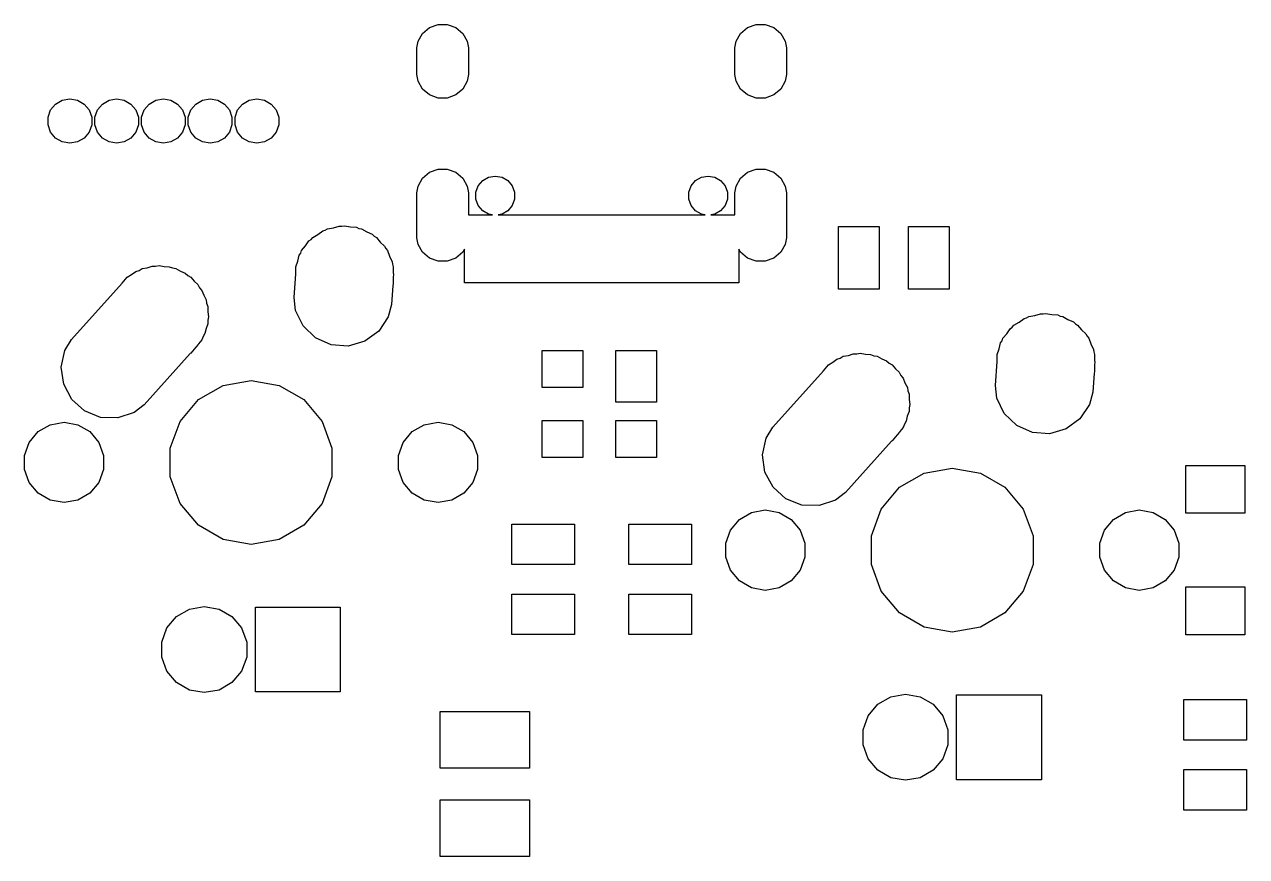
# Model space of a CAD drawing. Extents: x 31 to 333, y -143 to -29.
# Drawn here: x 128.78 to 161.98, y -51.18 to -28.59 of the extents above; entities that cross this region are included whole.
import ezdxf

# ---------------------------------------------------------------- set-up
doc = ezdxf.new("R2010")
doc.units = 0
doc.header["$MEASUREMENT"] = 0
doc.layers.add('BLACK', color=7, linetype='CONTINUOUS')

msp = doc.modelspace()

# ---------------------------------------------------------------- linework, layer by layer
at = {"layer": 'BLACK', "linetype": 'CONTINUOUS'}
for p, q in [((139.475, -29.0444), (139.598, -28.8306)), ((139.598, -28.8306), (139.787, -28.6719)), ((139.787, -28.6719), (140.019, -28.5875)), ((140.019, -28.5875), (140.266, -28.5875)), ((140.266, -28.5875), (140.498, -28.6719)), ((140.498, -28.6719), (140.687, -28.8306)), ((140.687, -28.8306), (140.81, -29.0444)), ((148.115, -29.0444), (148.238, -28.8306)), ((148.238, -28.8306), (148.427, -28.6719)), ((148.427, -28.6719), (148.659, -28.5875)), ((148.659, -28.5875), (148.906, -28.5875)), ((148.906, -28.5875), (149.138, -28.6719)), ((149.138, -28.6719), (149.327, -28.8306)), ((149.327, -28.8306), (149.45, -29.0444)), ((139.442, -29.2263), (139.475, -29.0444)), ((140.81, -29.0444), (140.843, -29.2263)), ((148.082, -29.2263), (148.115, -29.0444)), ((149.45, -29.0444), (149.482, -29.2263)), ((139.442, -29.9487), (139.442, -29.2263)), ((140.843, -29.2263), (140.843, -29.9487)), ((148.082, -29.9487), (148.082, -29.2263)), ((149.482, -29.2263), (149.482, -29.9487)), ((139.475, -30.1306), (139.442, -29.9487)), ((139.598, -30.3444), (139.475, -30.1306)), ((140.81, -30.1306), (140.687, -30.3444)), ((140.843, -29.9487), (140.81, -30.1306)), ((148.115, -30.1306), (148.082, -29.9487)), ((148.238, -30.3444), (148.115, -30.1306)), ((149.45, -30.1306), (149.327, -30.3444)), ((149.482, -29.9487), (149.45, -30.1306)), ((139.787, -30.5031), (139.598, -30.3444)), ((140.019, -30.5875), (139.787, -30.5031)), ((140.498, -30.5031), (140.266, -30.5875)), ((140.687, -30.3444), (140.498, -30.5031)), ((148.427, -30.5031), (148.238, -30.3444)), ((148.659, -30.5875), (148.427, -30.5031)), ((149.138, -30.5031), (148.906, -30.5875)), ((149.327, -30.3444), (149.138, -30.5031)), ((129.494, -30.9088), (129.629, -30.7484)), ((129.629, -30.7484), (129.81, -30.6437)), ((129.81, -30.6437), (130.016, -30.6074)), ((130.016, -30.6074), (130.222, -30.6437)), ((130.222, -30.6437), (130.404, -30.7484)), ((130.404, -30.7484), (130.538, -30.9088)), ((130.764, -30.9088), (130.899, -30.7484)), ((130.899, -30.7484), (131.08, -30.6437)), ((131.08, -30.6437), (131.286, -30.6074)), ((131.286, -30.6074), (131.492, -30.6437)), ((131.492, -30.6437), (131.674, -30.7484)), ((131.674, -30.7484), (131.808, -30.9088)), ((132.034, -30.9088), (132.169, -30.7484)), ((132.169, -30.7484), (132.35, -30.6437)), ((132.35, -30.6437), (132.556, -30.6074)), ((132.556, -30.6074), (132.762, -30.6437)), ((132.762, -30.6437), (132.944, -30.7484)), ((132.944, -30.7484), (133.078, -30.9088)), ((133.304, -30.9088), (133.439, -30.7484)), ((133.439, -30.7484), (133.62, -30.6437)), ((133.62, -30.6437), (133.826, -30.6074)), ((133.826, -30.6074), (134.032, -30.6437)), ((134.032, -30.6437), (134.214, -30.7484)), ((134.214, -30.7484), (134.348, -30.9088)), ((134.574, -30.9088), (134.709, -30.7484)), ((134.709, -30.7484), (134.89, -30.6437)), ((134.89, -30.6437), (135.096, -30.6074)), ((135.096, -30.6074), (135.302, -30.6437)), ((135.302, -30.6437), (135.484, -30.7484)), ((135.484, -30.7484), (135.618, -30.9088)), ((140.266, -30.5875), (140.019, -30.5875)), ((148.906, -30.5875), (148.659, -30.5875)), ((129.423, -31.1056), (129.494, -30.9088)), ((129.423, -31.3149), (129.423, -31.1056)), ((130.538, -30.9088), (130.61, -31.1056)), ((130.61, -31.1056), (130.61, -31.3149)), ((130.693, -31.1056), (130.764, -30.9088)), ((130.693, -31.3149), (130.693, -31.1056)), ((131.808, -30.9088), (131.88, -31.1056)), ((131.88, -31.1056), (131.88, -31.3149)), ((131.963, -31.1056), (132.034, -30.9088)), ((131.963, -31.3149), (131.963, -31.1056)), ((133.078, -30.9088), (133.15, -31.1056)), ((133.15, -31.1056), (133.15, -31.3149)), ((133.233, -31.1056), (133.304, -30.9088)), ((133.233, -31.3149), (133.233, -31.1056)), ((134.348, -30.9088), (134.42, -31.1056)), ((134.42, -31.1056), (134.42, -31.3149)), ((134.503, -31.1056), (134.574, -30.9088)), ((134.503, -31.3149), (134.503, -31.1056)), ((135.618, -30.9088), (135.69, -31.1056)), ((135.69, -31.1056), (135.69, -31.3149)), ((129.494, -31.5117), (129.423, -31.3149)), ((129.629, -31.6721), (129.494, -31.5117)), ((130.538, -31.5117), (130.404, -31.6721)), ((130.61, -31.3149), (130.538, -31.5117)), ((130.764, -31.5117), (130.693, -31.3149)), ((130.899, -31.6721), (130.764, -31.5117)), ((131.808, -31.5117), (131.674, -31.6721)), ((131.88, -31.3149), (131.808, -31.5117)), ((132.034, -31.5117), (131.963, -31.3149)), ((132.169, -31.6721), (132.034, -31.5117)), ((133.078, -31.5117), (132.944, -31.6721)), ((133.15, -31.3149), (133.078, -31.5117)), ((133.304, -31.5117), (133.233, -31.3149)), ((133.439, -31.6721), (133.304, -31.5117)), ((134.348, -31.5117), (134.214, -31.6721)), ((134.42, -31.3149), (134.348, -31.5117)), ((134.574, -31.5117), (134.503, -31.3149)), ((134.709, -31.6721), (134.574, -31.5117)), ((135.618, -31.5117), (135.484, -31.6721)), ((135.69, -31.3149), (135.618, -31.5117)), ((129.81, -31.7768), (129.629, -31.6721)), ((130.016, -31.8131), (129.81, -31.7768)), ((130.222, -31.7768), (130.016, -31.8131)), ((130.404, -31.6721), (130.222, -31.7768)), ((131.08, -31.7768), (130.899, -31.6721)), ((131.286, -31.8131), (131.08, -31.7768)), ((131.492, -31.7768), (131.286, -31.8131)), ((131.674, -31.6721), (131.492, -31.7768)), ((132.35, -31.7768), (132.169, -31.6721)), ((132.556, -31.8131), (132.35, -31.7768)), ((132.762, -31.7768), (132.556, -31.8131)), ((132.944, -31.6721), (132.762, -31.7768)), ((133.62, -31.7768), (133.439, -31.6721)), ((133.826, -31.8131), (133.62, -31.7768)), ((134.032, -31.7768), (133.826, -31.8131)), ((134.214, -31.6721), (134.032, -31.7768)), ((134.89, -31.7768), (134.709, -31.6721)), ((135.096, -31.8131), (134.89, -31.7768)), ((135.302, -31.7768), (135.096, -31.8131)), ((135.484, -31.6721), (135.302, -31.7768)), ((139.787, -32.6019), (140.019, -32.5175)), ((140.019, -32.5175), (140.266, -32.5175)), ((140.266, -32.5175), (140.498, -32.6019)), ((148.427, -32.6019), (148.659, -32.5175)), ((148.659, -32.5175), (148.906, -32.5175)), ((148.906, -32.5175), (149.138, -32.6019)), ((139.475, -32.9744), (139.598, -32.7606)), ((139.598, -32.7606), (139.787, -32.6019)), ((140.498, -32.6019), (140.687, -32.7606)), ((140.687, -32.7606), (140.81, -32.9744)), ((141.111, -32.971), (141.23, -32.8291)), ((141.23, -32.8291), (141.39, -32.7366)), ((141.39, -32.7366), (141.572, -32.7044)), ((141.572, -32.7044), (141.755, -32.7366)), ((141.755, -32.7366), (141.915, -32.8291)), ((141.915, -32.8291), (142.034, -32.971)), ((146.891, -32.971), (147.01, -32.8291)), ((147.01, -32.8291), (147.17, -32.7366)), ((147.17, -32.7366), (147.352, -32.7044)), ((147.352, -32.7044), (147.535, -32.7366)), ((147.535, -32.7366), (147.695, -32.8291)), ((147.695, -32.8291), (147.814, -32.971)), ((148.115, -32.9744), (148.238, -32.7606)), ((148.238, -32.7606), (148.427, -32.6019)), ((149.138, -32.6019), (149.327, -32.7606)), ((149.327, -32.7606), (149.45, -32.9744)), ((139.442, -33.1563), (139.475, -32.9744)), ((139.443, -34.3787), (139.442, -33.1563)), ((140.81, -32.9744), (140.843, -33.1563)), ((140.843, -33.1563), (140.843, -33.7575)), ((141.047, -33.1449), (141.111, -32.971)), ((141.047, -33.3301), (141.047, -33.1449)), ((142.034, -32.971), (142.097, -33.1449)), ((142.097, -33.1449), (142.097, -33.3301)), ((146.827, -33.1449), (146.891, -32.971)), ((146.827, -33.3301), (146.827, -33.1449)), ((147.814, -32.971), (147.877, -33.1449)), ((147.877, -33.1449), (147.877, -33.3301)), ((148.082, -33.1563), (148.115, -32.9744)), ((148.082, -33.7575), (148.082, -33.1563)), ((149.45, -32.9744), (149.482, -33.1563)), ((149.482, -33.1563), (149.482, -34.3787)), ((141.111, -33.504), (141.047, -33.3301)), ((141.23, -33.6459), (141.111, -33.504)), ((142.034, -33.504), (141.915, -33.6459)), ((142.097, -33.3301), (142.034, -33.504)), ((146.891, -33.504), (146.827, -33.3301)), ((147.01, -33.6459), (146.891, -33.504)), ((147.814, -33.504), (147.695, -33.6459)), ((147.877, -33.3301), (147.814, -33.504)), ((140.843, -33.7575), (141.498, -33.7575)), ((141.39, -33.7384), (141.23, -33.6459)), ((141.498, -33.7575), (141.39, -33.7384)), ((141.755, -33.7384), (141.647, -33.7575)), ((141.647, -33.7575), (143.062, -33.7575)), ((141.915, -33.6459), (141.755, -33.7384)), ((143.062, -33.7575), (143.862, -33.7575)), ((143.062, -33.7575), (143.062, -33.7575)), ((143.862, -33.7575), (143.862, -33.7575)), ((143.862, -33.7575), (144.562, -33.7575)), ((144.562, -33.7575), (144.562, -33.7575)), ((144.562, -33.7575), (145.362, -33.7575)), ((145.362, -33.7575), (145.362, -33.7575)), ((145.362, -33.7575), (146.062, -33.7575)), ((146.062, -33.7575), (146.062, -33.7575)), ((146.062, -33.7575), (147.278, -33.7575)), ((147.17, -33.7384), (147.01, -33.6459)), ((147.278, -33.7575), (147.17, -33.7384)), ((147.535, -33.7384), (147.427, -33.7575)), ((147.427, -33.7575), (148.082, -33.7575)), ((147.695, -33.6459), (147.535, -33.7384)), ((136.754, -34.2888), (136.887, -34.1925)), ((136.887, -34.1925), (136.955, -34.1727)), ((136.955, -34.1727), (137.017, -34.1369)), ((137.017, -34.1369), (137.178, -34.1085)), ((137.178, -34.1085), (137.336, -34.0633)), ((137.336, -34.0633), (137.407, -34.0682)), ((137.407, -34.0682), (137.477, -34.0558)), ((137.477, -34.0558), (137.639, -34.0842)), ((137.639, -34.0842), (137.802, -34.0955)), ((137.802, -34.0955), (137.867, -34.1245)), ((137.867, -34.1245), (137.938, -34.1369)), ((137.938, -34.1369), (138.079, -34.2187)), ((150.9, -35.775), (150.9, -34.075)), ((150.9, -34.075), (152, -34.075)), ((152, -34.075), (152, -35.775)), ((152.8, -35.775), (152.8, -34.075)), ((152.8, -34.075), (153.9, -34.075)), ((153.9, -34.075), (153.9, -35.775)), ((136.417, -34.6032), (136.509, -34.4676)), ((136.509, -34.4676), (136.567, -34.4254)), ((136.567, -34.4254), (136.613, -34.3706)), ((136.613, -34.3706), (136.754, -34.2888)), ((138.079, -34.2187), (138.229, -34.2851)), ((138.229, -34.2851), (138.28, -34.3348)), ((138.28, -34.3348), (138.342, -34.3706)), ((138.342, -34.3706), (138.447, -34.4959)), ((138.447, -34.4959), (138.565, -34.6094)), ((139.475, -34.5606), (139.443, -34.3787)), ((149.482, -34.3787), (149.45, -34.5606)), ((136.208, -35.0139), (136.248, -34.8552)), ((136.248, -34.8552), (136.288, -34.7958)), ((136.288, -34.7958), (136.312, -34.7285)), ((136.312, -34.7285), (136.417, -34.6032)), ((138.565, -34.6094), (138.597, -34.6737)), ((138.597, -34.6737), (138.643, -34.7285)), ((138.643, -34.7285), (138.699, -34.8822)), ((139.598, -34.7744), (139.475, -34.5606)), ((139.787, -34.9331), (139.598, -34.7744)), ((140.687, -34.7744), (140.498, -34.9331)), ((140.737, -34.6869), (140.687, -34.7744)), ((140.737, -35.6075), (140.737, -34.6869)), ((148.238, -34.7744), (148.188, -34.6869)), ((148.188, -34.6869), (148.188, -35.6075)), ((148.427, -34.9331), (148.238, -34.7744)), ((149.327, -34.7744), (149.138, -34.9331)), ((149.45, -34.5606), (149.327, -34.7744)), ((132.115, -35.1927), (132.248, -35.1492)), ((132.248, -35.1492), (132.343, -35.1524)), ((132.343, -35.1524), (132.438, -35.1358)), ((132.438, -35.1358), (132.575, -35.1601)), ((132.575, -35.1601), (132.715, -35.1647)), ((132.715, -35.1647), (132.804, -35.2004)), ((136.153, -35.1676), (136.208, -35.0139)), ((136.153, -35.3556), (136.153, -35.1676)), ((138.699, -34.8822), (138.77, -35.0292)), ((138.77, -35.0292), (138.778, -35.1003)), ((138.778, -35.1003), (138.802, -35.1676)), ((138.802, -35.1676), (138.802, -35.3312)), ((140.019, -35.0175), (139.787, -34.9331)), ((140.266, -35.0175), (140.019, -35.0175)), ((140.498, -34.9331), (140.266, -35.0175)), ((148.659, -35.0175), (148.427, -34.9331)), ((148.906, -35.0175), (148.659, -35.0175)), ((149.138, -34.9331), (148.906, -35.0175)), ((131.437, -35.6127), (131.573, -35.4506)), ((131.573, -35.4506), (131.694, -35.3807)), ((131.694, -35.3807), (131.804, -35.2944)), ((131.804, -35.2944), (131.895, -35.2647)), ((131.895, -35.2647), (131.977, -35.2169)), ((131.977, -35.2169), (132.115, -35.1927)), ((132.804, -35.2004), (132.898, -35.2169)), ((132.898, -35.2169), (133.019, -35.2869)), ((133.019, -35.2869), (133.148, -35.339)), ((133.148, -35.339), (133.22, -35.4028)), ((133.22, -35.4028), (133.302, -35.4506)), ((133.302, -35.4506), (133.392, -35.5577)), ((136.108, -36.0057), (136.153, -35.3556)), ((138.802, -35.3312), (138.807, -35.3768)), ((138.807, -35.3768), (138.802, -35.4469)), ((138.802, -35.4469), (138.802, -35.6349)), ((130.064, -37.1426), (131.437, -35.6127)), ((133.392, -35.5577), (133.496, -35.6511)), ((133.496, -35.6511), (133.541, -35.7354)), ((133.541, -35.7354), (133.603, -35.8085)), ((133.603, -35.8085), (133.651, -35.9399)), ((138.787, -35.6788), (138.751, -36.1881)), ((138.802, -35.6349), (138.787, -35.6788)), ((141.737, -35.6075), (140.737, -35.6075)), ((142.862, -35.6075), (141.737, -35.6075)), ((141.737, -35.6075), (141.737, -35.6075)), ((144.062, -35.6075), (142.862, -35.6075)), ((142.862, -35.6075), (142.862, -35.6075)), ((144.362, -35.6075), (144.062, -35.6075)), ((144.062, -35.6075), (144.062, -35.6075)), ((145.562, -35.6075), (144.362, -35.6075)), ((144.362, -35.6075), (144.362, -35.6075)), ((145.862, -35.6075), (145.562, -35.6075)), ((145.562, -35.6075), (145.562, -35.6075)), ((148.188, -35.6075), (145.862, -35.6075)), ((145.862, -35.6075), (145.862, -35.6075)), ((152, -35.775), (150.9, -35.775)), ((153.9, -35.775), (152.8, -35.775)), ((133.651, -35.9399), (133.716, -36.0633)), ((133.716, -36.0633), (133.73, -36.1578)), ((133.73, -36.1578), (133.762, -36.2476)), ((136.145, -36.3533), (136.108, -36.0057)), ((133.762, -36.2476), (133.762, -36.3874)), ((133.762, -36.3874), (133.782, -36.5259)), ((136.35, -36.7731), (136.145, -36.3533)), ((138.751, -36.1881), (138.667, -36.5273)), ((156.005, -36.554), (156.067, -36.5182)), ((156.067, -36.5182), (156.228, -36.4898)), ((156.228, -36.4898), (156.386, -36.4446)), ((156.386, -36.4446), (156.457, -36.4495)), ((156.457, -36.4495), (156.528, -36.4371)), ((156.528, -36.4371), (156.689, -36.4655)), ((156.689, -36.4655), (156.852, -36.4767)), ((156.852, -36.4767), (156.917, -36.5058)), ((156.917, -36.5058), (156.988, -36.5182)), ((156.988, -36.5182), (157.129, -36.6)), ((133.715, -36.8463), (133.686, -36.9831)), ((133.762, -36.7149), (133.715, -36.8463)), ((133.782, -36.5259), (133.762, -36.6194)), ((133.762, -36.6194), (133.762, -36.7149)), ((136.686, -37.0974), (136.35, -36.7731)), ((138.667, -36.5273), (138.406, -36.9149)), ((155.467, -36.9845), (155.559, -36.8488)), ((155.559, -36.8488), (155.617, -36.8067)), ((155.617, -36.8067), (155.663, -36.7518)), ((155.663, -36.7518), (155.804, -36.6701)), ((155.804, -36.6701), (155.937, -36.5738)), ((155.937, -36.5738), (156.005, -36.554)), ((157.129, -36.6), (157.279, -36.6664)), ((157.279, -36.6664), (157.33, -36.716)), ((157.33, -36.716), (157.392, -36.7518)), ((157.392, -36.7518), (157.497, -36.8771)), ((129.879, -37.4394), (130.064, -37.1426)), ((133.603, -37.154), (133.513, -37.2611)), ((133.635, -37.0642), (133.603, -37.154)), ((133.686, -36.9831), (133.635, -37.0642)), ((137.113, -37.287), (136.686, -37.0974)), ((138.406, -36.9149), (138.028, -37.19)), ((155.298, -37.2364), (155.338, -37.1771)), ((155.338, -37.1771), (155.362, -37.1098)), ((155.362, -37.1098), (155.467, -36.9845)), ((157.497, -36.8771), (157.615, -36.9906)), ((157.615, -36.9906), (157.647, -37.0549)), ((157.647, -37.0549), (157.693, -37.1098)), ((157.693, -37.1098), (157.749, -37.2635)), ((129.783, -37.8966), (129.879, -37.4394)), ((133.302, -37.5119), (133.283, -37.5232)), ((133.438, -37.3498), (133.302, -37.5119)), ((133.501, -37.2799), (133.438, -37.3498)), ((133.513, -37.2611), (133.501, -37.2799)), ((137.579, -37.3192), (137.113, -37.287)), ((138.028, -37.19), (137.579, -37.3192)), ((142.849, -38.4438), (142.849, -37.4438)), ((142.849, -37.4438), (143.949, -37.4438)), ((143.949, -37.4438), (143.949, -38.4438)), ((144.849, -38.8438), (144.849, -37.4438)), ((144.849, -37.4438), (145.949, -37.4438)), ((145.949, -37.4438), (145.949, -38.8438)), ((155.202, -37.5489), (155.258, -37.3952)), ((155.258, -37.3952), (155.298, -37.2364)), ((157.749, -37.2635), (157.82, -37.4104)), ((157.82, -37.4104), (157.828, -37.4816)), ((157.828, -37.4816), (157.852, -37.5489)), ((133.283, -37.5232), (132.036, -38.9124)), ((150.487, -37.994), (150.623, -37.8318)), ((150.623, -37.8318), (150.744, -37.7619)), ((150.744, -37.7619), (150.854, -37.6756)), ((150.854, -37.6756), (150.945, -37.646)), ((150.945, -37.646), (151.027, -37.5982)), ((151.027, -37.5982), (151.165, -37.5739)), ((151.165, -37.5739), (151.298, -37.5305)), ((151.298, -37.5305), (151.393, -37.5337)), ((151.393, -37.5337), (151.487, -37.5171)), ((151.487, -37.5171), (151.625, -37.5413)), ((151.625, -37.5413), (151.765, -37.546)), ((151.765, -37.546), (151.854, -37.5816)), ((151.854, -37.5816), (151.948, -37.5982)), ((151.948, -37.5982), (152.069, -37.6681)), ((152.069, -37.6681), (152.198, -37.7203)), ((152.198, -37.7203), (152.27, -37.7841)), ((152.27, -37.7841), (152.352, -37.8318)), ((152.352, -37.8318), (152.442, -37.9389)), ((155.158, -38.387), (155.202, -37.7369)), ((155.202, -37.7369), (155.202, -37.5489)), ((157.852, -37.5489), (157.852, -37.7124)), ((157.852, -37.7124), (157.857, -37.758)), ((157.857, -37.758), (157.852, -37.8281)), ((157.852, -37.8281), (157.852, -38.0161)), ((129.849, -38.3592), (129.783, -37.8966)), ((149.114, -39.5239), (150.487, -37.994)), ((152.442, -37.9389), (152.546, -38.0323)), ((152.546, -38.0323), (152.591, -38.1166)), ((152.591, -38.1166), (152.653, -38.1898)), ((157.837, -38.0601), (157.801, -38.5693)), ((157.852, -38.0161), (157.837, -38.0601)), ((130.069, -38.7714), (129.849, -38.3592)), ((133.506, -38.7747), (134.176, -38.3879)), ((134.176, -38.3879), (134.938, -38.2535)), ((134.938, -38.2535), (135.699, -38.3879)), ((135.699, -38.3879), (136.369, -38.7747)), ((143.949, -38.4438), (142.849, -38.4438)), ((152.653, -38.1898), (152.701, -38.3212)), ((152.701, -38.3212), (152.766, -38.4445)), ((152.766, -38.4445), (152.78, -38.5391)), ((155.195, -38.7346), (155.158, -38.387)), ((130.417, -39.0835), (130.069, -38.7714)), ((133.008, -39.3674), (133.506, -38.7747)), ((136.369, -38.7747), (136.867, -39.3674)), ((152.78, -38.5391), (152.812, -38.6289)), ((152.812, -38.6289), (152.812, -38.7687)), ((152.812, -38.7687), (152.832, -38.9071)), ((155.4, -39.1544), (155.195, -38.7346)), ((157.801, -38.5693), (157.717, -38.9086)), ((130.85, -39.2578), (130.417, -39.0835)), ((131.761, -39.1281), (131.317, -39.2733)), ((132.036, -38.9124), (131.761, -39.1281)), ((145.949, -38.8438), (144.849, -38.8438)), ((152.812, -39.0961), (152.765, -39.2275)), ((152.832, -38.9071), (152.812, -39.0006)), ((152.812, -39.0006), (152.812, -39.0961)), ((155.736, -39.4786), (155.4, -39.1544)), ((157.717, -38.9086), (157.456, -39.2962)), ((129.156, -39.645), (129.484, -39.4555)), ((129.484, -39.4555), (129.857, -39.3897)), ((129.857, -39.3897), (130.231, -39.4555)), ((130.231, -39.4555), (130.559, -39.645)), ((131.317, -39.2733), (130.85, -39.2578)), ((132.744, -40.0944), (133.008, -39.3674)), ((136.867, -39.3674), (137.131, -40.0944)), ((139.316, -39.645), (139.644, -39.4555)), ((139.644, -39.4555), (140.017, -39.3897)), ((140.017, -39.3897), (140.391, -39.4555)), ((140.391, -39.4555), (140.719, -39.645)), ((142.849, -40.3438), (142.849, -39.3438)), ((142.849, -39.3438), (143.949, -39.3438)), ((143.949, -39.3438), (143.949, -40.3438)), ((144.849, -40.3438), (144.849, -39.3438)), ((144.849, -39.3438), (145.949, -39.3438)), ((145.949, -39.3438), (145.949, -40.3438)), ((152.685, -39.4455), (152.653, -39.5352)), ((152.736, -39.3643), (152.685, -39.4455)), ((152.765, -39.2275), (152.736, -39.3643)), ((156.163, -39.6683), (155.736, -39.4786)), ((157.456, -39.2962), (157.078, -39.5712)), ((128.912, -39.9355), (129.156, -39.645)), ((130.559, -39.645), (130.803, -39.9355)), ((139.072, -39.9355), (139.316, -39.645)), ((140.719, -39.645), (140.963, -39.9355)), ((148.833, -40.2779), (148.929, -39.8207)), ((148.929, -39.8207), (149.114, -39.5239)), ((152.488, -39.7311), (152.352, -39.8932)), ((152.551, -39.6611), (152.488, -39.7311)), ((152.563, -39.6423), (152.551, -39.6611)), ((152.653, -39.5352), (152.563, -39.6423)), ((156.629, -39.7004), (156.163, -39.6683)), ((157.078, -39.5712), (156.629, -39.7004)), ((128.782, -40.2917), (128.912, -39.9355)), ((130.803, -39.9355), (130.933, -40.2917)), ((132.744, -40.8681), (132.744, -40.0944)), ((137.131, -40.0944), (137.131, -40.8681)), ((138.942, -40.2917), (139.072, -39.9355)), ((140.963, -39.9355), (141.093, -40.2917)), ((152.333, -39.9045), (151.086, -41.2937)), ((152.352, -39.8932), (152.333, -39.9045)), ((128.782, -40.6708), (128.782, -40.2917)), ((130.933, -40.2917), (130.933, -40.6708)), ((138.942, -40.6708), (138.942, -40.2917)), ((141.093, -40.2917), (141.093, -40.6708)), ((143.949, -40.3438), (142.849, -40.3438)), ((145.949, -40.3438), (144.849, -40.3438)), ((148.899, -40.7405), (148.833, -40.2779)), ((128.912, -41.027), (128.782, -40.6708)), ((130.933, -40.6708), (130.803, -41.027)), ((139.072, -41.027), (138.942, -40.6708)), ((141.093, -40.6708), (140.963, -41.027)), ((149.119, -41.1527), (148.899, -40.7405)), ((152.556, -41.1559), (153.226, -40.7691)), ((153.226, -40.7691), (153.987, -40.6348)), ((153.987, -40.6348), (154.749, -40.7691)), ((154.749, -40.7691), (155.419, -41.1559)), ((160.331, -41.8625), (160.331, -40.5625)), ((160.331, -40.5625), (161.931, -40.5625)), ((161.931, -40.5625), (161.931, -41.8625)), ((129.156, -41.3175), (128.912, -41.027)), ((130.803, -41.027), (130.559, -41.3175)), ((133.008, -41.5951), (132.744, -40.8681)), ((137.131, -40.8681), (136.867, -41.5951)), ((139.316, -41.3175), (139.072, -41.027)), ((140.963, -41.027), (140.719, -41.3175)), ((149.467, -41.4647), (149.119, -41.1527)), ((152.058, -41.7486), (152.556, -41.1559)), ((155.419, -41.1559), (155.917, -41.7486)), ((129.484, -41.507), (129.156, -41.3175)), ((130.559, -41.3175), (130.231, -41.507)), ((139.644, -41.507), (139.316, -41.3175)), ((140.719, -41.3175), (140.391, -41.507)), ((149.9, -41.639), (149.467, -41.4647)), ((151.086, -41.2937), (150.811, -41.5094)), ((129.857, -41.5728), (129.484, -41.507)), ((130.231, -41.507), (129.857, -41.5728)), ((133.506, -42.1878), (133.008, -41.5951)), ((136.867, -41.5951), (136.369, -42.1878)), ((140.017, -41.5728), (139.644, -41.507)), ((140.391, -41.507), (140.017, -41.5728)), ((148.534, -41.8367), (148.907, -41.7709)), ((148.907, -41.7709), (149.281, -41.8367)), ((150.367, -41.6545), (149.9, -41.639)), ((150.811, -41.5094), (150.367, -41.6545)), ((151.794, -42.4757), (152.058, -41.7486)), ((155.917, -41.7486), (156.181, -42.4757)), ((158.694, -41.8367), (159.067, -41.7709)), ((159.067, -41.7709), (159.441, -41.8367)), ((142.025, -43.2563), (142.025, -42.1562)), ((142.025, -42.1562), (143.725, -42.1562)), ((143.725, -42.1562), (143.725, -43.2563)), ((145.2, -43.2563), (145.2, -42.1562)), ((145.2, -42.1562), (146.9, -42.1562)), ((146.9, -42.1562), (146.9, -43.2563)), ((147.962, -42.3167), (148.206, -42.0263)), ((148.206, -42.0263), (148.534, -41.8367)), ((149.281, -41.8367), (149.609, -42.0263)), ((149.609, -42.0263), (149.853, -42.3167)), ((158.122, -42.3167), (158.366, -42.0263)), ((158.366, -42.0263), (158.694, -41.8367)), ((159.441, -41.8367), (159.769, -42.0263)), ((159.769, -42.0263), (160.013, -42.3167)), ((161.931, -41.8625), (160.331, -41.8625)), ((134.176, -42.5746), (133.506, -42.1878)), ((136.369, -42.1878), (135.699, -42.5746)), ((147.832, -42.6729), (147.962, -42.3167)), ((149.853, -42.3167), (149.982, -42.6729)), ((151.794, -43.2493), (151.794, -42.4757)), ((156.181, -42.4757), (156.181, -43.2493)), ((157.993, -42.6729), (158.122, -42.3167)), ((160.013, -42.3167), (160.142, -42.6729)), ((134.938, -42.709), (134.176, -42.5746)), ((135.699, -42.5746), (134.938, -42.709)), ((147.832, -43.0521), (147.832, -42.6729)), ((149.982, -42.6729), (149.982, -43.0521)), ((157.993, -43.0521), (157.993, -42.6729)), ((160.142, -42.6729), (160.142, -43.0521)), ((147.962, -43.4083), (147.832, -43.0521)), ((149.982, -43.0521), (149.853, -43.4083)), ((158.122, -43.4083), (157.993, -43.0521)), ((160.142, -43.0521), (160.013, -43.4083)), ((143.725, -43.2563), (142.025, -43.2563)), ((146.9, -43.2563), (145.2, -43.2563)), ((148.206, -43.6987), (147.962, -43.4083)), ((149.853, -43.4083), (149.609, -43.6987)), ((152.058, -43.9764), (151.794, -43.2493)), ((156.181, -43.2493), (155.917, -43.9764)), ((158.366, -43.6987), (158.122, -43.4083)), ((160.013, -43.4083), (159.769, -43.6987)), ((148.534, -43.8883), (148.206, -43.6987)), ((149.609, -43.6987), (149.281, -43.8883)), ((158.694, -43.8883), (158.366, -43.6987)), ((159.769, -43.6987), (159.441, -43.8883)), ((142.025, -45.1562), (142.025, -44.0562)), ((142.025, -44.0562), (143.725, -44.0562)), ((143.725, -44.0562), (143.725, -45.1562)), ((145.2, -45.1562), (145.2, -44.0562)), ((145.2, -44.0562), (146.9, -44.0562)), ((146.9, -44.0562), (146.9, -45.1562)), ((148.907, -43.9541), (148.534, -43.8883)), ((149.281, -43.8883), (148.907, -43.9541)), ((152.556, -44.5691), (152.058, -43.9764)), ((155.917, -43.9764), (155.419, -44.5691)), ((159.067, -43.9541), (158.694, -43.8883)), ((159.441, -43.8883), (159.067, -43.9541)), ((160.331, -45.1625), (160.331, -43.8625)), ((160.331, -43.8625), (161.931, -43.8625)), ((161.931, -43.8625), (161.931, -45.1625)), ((132.915, -44.6648), (133.267, -44.4615)), ((133.267, -44.4615), (133.667, -44.391)), ((133.667, -44.391), (134.068, -44.4615)), ((134.068, -44.4615), (134.42, -44.6648)), ((135.055, -46.7137), (135.055, -44.4087)), ((135.055, -44.4087), (137.36, -44.4087)), ((137.36, -44.4087), (137.36, -46.7137)), ((132.654, -44.9761), (132.915, -44.6648)), ((134.42, -44.6648), (134.681, -44.9761)), ((153.226, -44.9559), (152.556, -44.5691)), ((155.419, -44.5691), (154.749, -44.9559)), ((132.515, -45.358), (132.654, -44.9761)), ((134.681, -44.9761), (134.82, -45.358)), ((153.987, -45.0902), (153.226, -44.9559)), ((154.749, -44.9559), (153.987, -45.0902)), ((132.515, -45.7645), (132.515, -45.358)), ((134.82, -45.358), (134.82, -45.7645)), ((143.725, -45.1562), (142.025, -45.1562)), ((146.9, -45.1562), (145.2, -45.1562)), ((161.931, -45.1625), (160.331, -45.1625)), ((132.654, -46.1464), (132.515, -45.7645)), ((134.82, -45.7645), (134.681, -46.1464)), ((132.915, -46.4577), (132.654, -46.1464)), ((134.681, -46.1464), (134.42, -46.4577)), ((133.267, -46.661), (132.915, -46.4577)), ((134.42, -46.4577), (134.068, -46.661)), ((133.667, -46.7315), (133.267, -46.661)), ((134.068, -46.661), (133.667, -46.7315)), ((137.36, -46.7137), (135.055, -46.7137)), ((152.317, -46.8428), (152.718, -46.7722)), ((152.718, -46.7722), (153.118, -46.8428)), ((154.105, -49.095), (154.105, -46.79)), ((154.105, -46.79), (156.41, -46.79)), ((156.41, -46.79), (156.41, -49.095)), ((151.704, -47.3574), (151.965, -47.046)), ((151.965, -47.046), (152.317, -46.8428)), ((153.118, -46.8428), (153.47, -47.046)), ((153.47, -47.046), (153.731, -47.3574)), ((160.281, -48.0187), (160.281, -46.9187)), ((160.281, -46.9187), (161.981, -46.9187)), ((161.981, -46.9187), (161.981, -48.0187)), ((140.072, -48.7825), (140.072, -47.2425)), ((140.072, -47.2425), (142.502, -47.2425)), ((142.502, -47.2425), (142.502, -48.7825)), ((151.565, -47.7393), (151.704, -47.3574)), ((153.731, -47.3574), (153.87, -47.7393)), ((151.565, -48.1457), (151.565, -47.7393)), ((153.87, -47.7393), (153.87, -48.1457)), ((161.981, -48.0187), (160.281, -48.0187)), ((151.704, -48.5276), (151.565, -48.1457)), ((153.87, -48.1457), (153.731, -48.5276)), ((142.502, -48.7825), (140.072, -48.7825)), ((151.965, -48.839), (151.704, -48.5276)), ((153.731, -48.5276), (153.47, -48.839)), ((152.317, -49.0422), (151.965, -48.839)), ((152.718, -49.1128), (152.317, -49.0422)), ((153.118, -49.0422), (152.718, -49.1128)), ((153.47, -48.839), (153.118, -49.0422)), ((156.41, -49.095), (154.105, -49.095)), ((160.281, -49.9187), (160.281, -48.8187)), ((160.281, -48.8187), (161.981, -48.8187)), ((161.981, -48.8187), (161.981, -49.9187)), ((140.072, -51.1825), (140.072, -49.6425)), ((140.072, -49.6425), (142.502, -49.6425)), ((142.502, -49.6425), (142.502, -51.1825)), ((161.981, -49.9187), (160.281, -49.9187)), ((142.502, -51.1825), (140.072, -51.1825))]:
    msp.add_line(p, q, dxfattribs=at)

doc.saveas('drawing.dxf')
